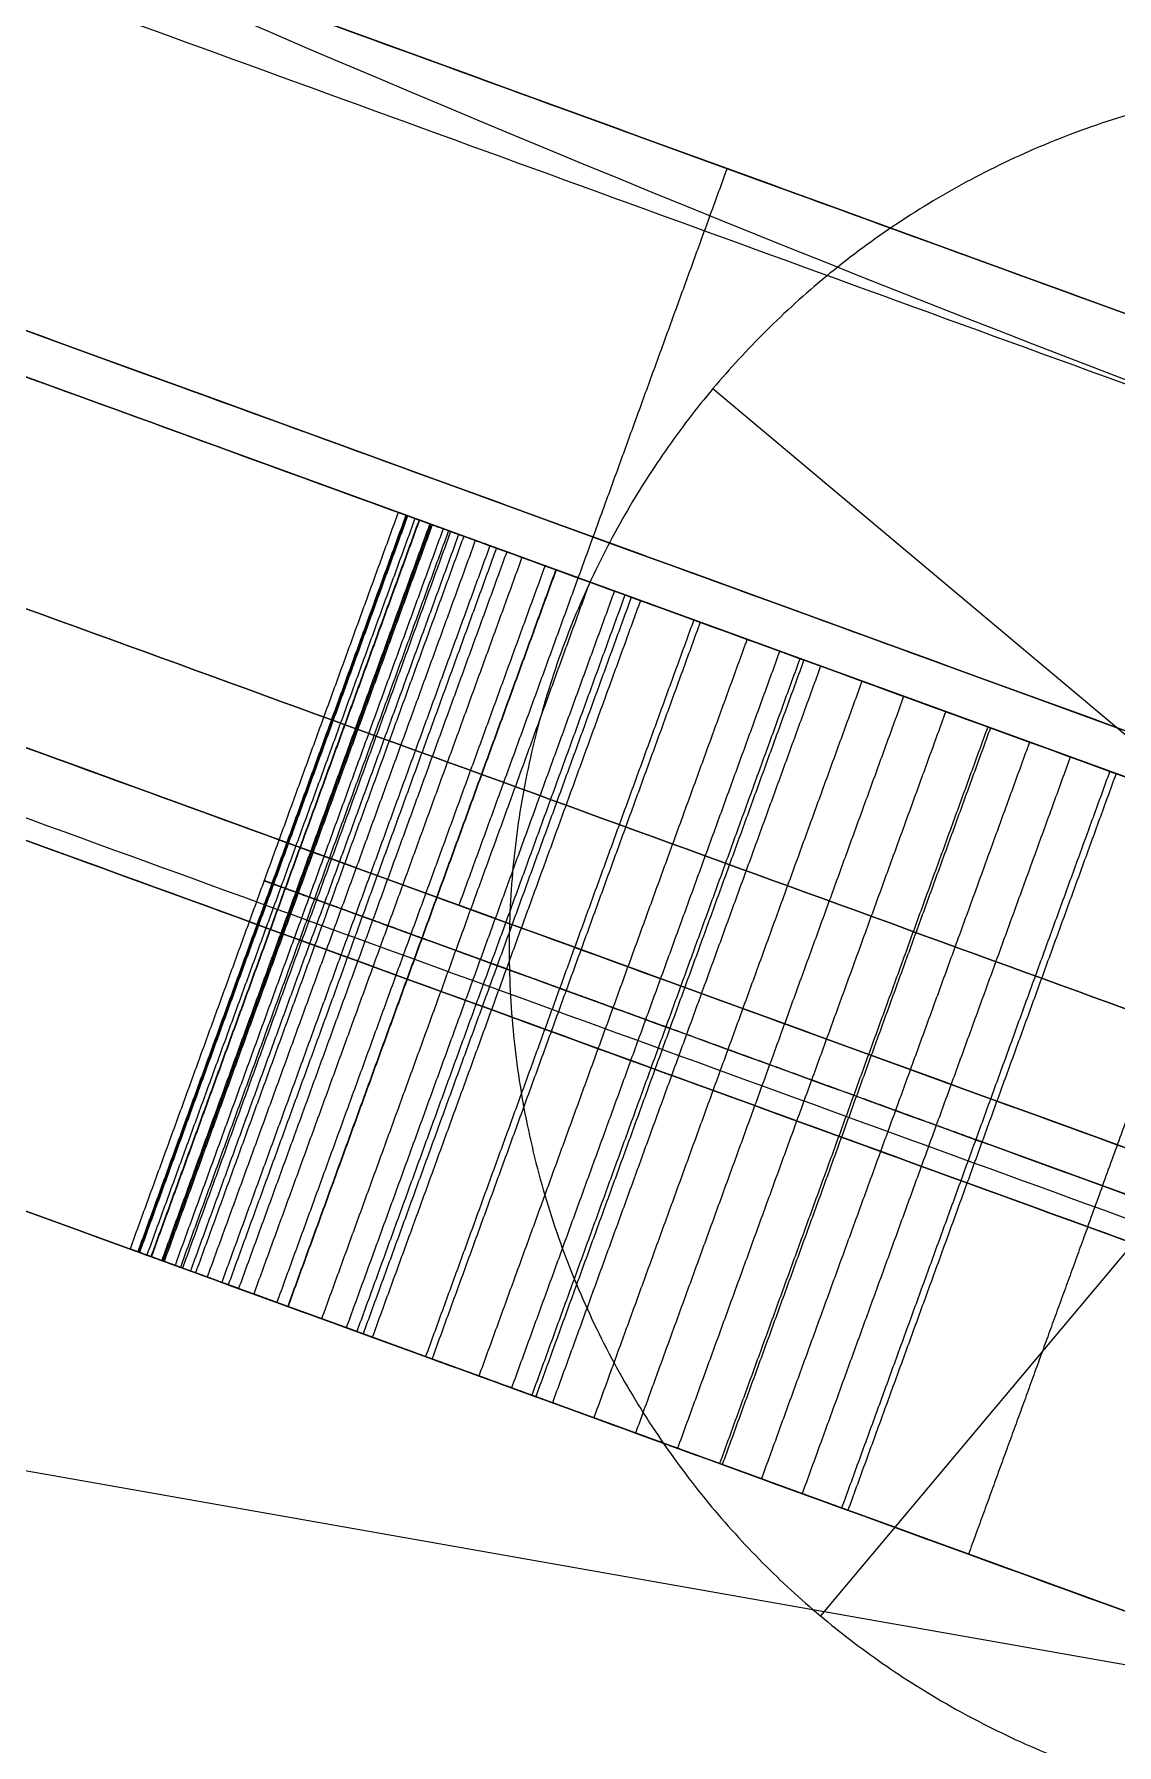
# Model space of a CAD drawing. Header units: millimetres. Extents: x -610 to 610, y -610 to 610.
# Drawn here: x -220.72 to -195.86, y -540.79 to -501.51 of the extents above; entities that cross this region are included whole.
import ezdxf

# ---------------------------------------------------------------- set-up
doc = ezdxf.new("R2010")
doc.units = ezdxf.units.MM
doc.layers.add('base', color=7, linetype='Continuous', true_color=0xffecbc)

msp = doc.modelspace()

# ---------------------------------------------------------------- linework, layer by layer
at = {"layer": 'base'}
for p, q in [((-87.926, -557.782, 106.313), (-298.294, -481.214, 106.313)), ((-79.799, -579.895, 106.313), (-318.734, -492.93, 106.313)), ((-205.133, -509.65, -13.034), (-190.962, -521.541, -13.034)), ((-205.133, -509.65, -31.034), (-190.962, -521.541, -31.034)), ((-190.777, -523.655, -13.034), (-202.668, -537.826, -13.034)), ((-190.777, -523.655, -31.034), (-202.668, -537.826, -31.034)), ((-198.088, -526.199, 244.966), (-198.088, -526.199, 200.827)), ((-198.088, -526.199, 41.798), (-198.088, -526.199, 0.966)), ((-199.266, -536.412, 11.798), (-199.266, -536.412, 125.45)), ((-199.266, -536.412, 176.879), (-199.266, -536.412, 200.827))]:
    msp.add_line(p, q, dxfattribs=at)
at = {"layer": 'base', "extrusion": (0, 0, -1)}
for centre, radius in [((0, 0, 3.534), 610), ((0, 0, 4.534), 610), ((0, 0, -2.476), 607.51), ((0, 0, 10.545), 607.51), ((0, 0, -4.966), 601.5), ((0, 0, 13.034), 601.5)]:
    msp.add_circle(centre, radius, dxfattribs=at)
at = {"layer": 'base'}
for centre, radius in [((0, 0, 249.466), 610), ((0, 0, 250.466), 610), ((0, 0, 243.455), 607.51), ((0, 0, 256.476), 607.51), ((0, 0, 240.966), 601.5), ((0, 0, 258.966), 601.5)]:
    msp.add_circle(centre, radius, dxfattribs=at)
for points, weights, degree, knots in [([(-495.198, -356.201, -4.034), (-851.399, 138.996, -4.034), (-356.201, 495.198, -4.034), (138.996, 851.399, -4.034), (495.198, 356.201, -4.034), (851.399, -138.996, -4.034), (356.201, -495.198, -4.034), (-138.996, -851.399, -4.034), (-495.198, -356.201, -4.034)], [1, 0.707106781187, 1, 0.707106781187, 1, 0.707106781187, 1, 0.707106781187, 1], 2, [0, 0, 0, 958.185759, 958.185759, 1916.371519, 1916.371519, 2874.557278, 2874.557278, 3832.743037, 3832.743037, 3832.743037]), ([(-610, 0, 249.966), (-610, -610, 249.966), (0, -610, 249.966), (610, -610, 249.966), (610, 0, 249.966), (610, 610, 249.966), (0, 610, 249.966), (-610, 610, 249.966), (-610, 0, 249.966)], [1, 0.707106781187, 1, 0.707106781187, 1, 0.707106781187, 1, 0.707106781187, 1], 2, [0, 0, 0, 958.185759, 958.185759, 1916.371519, 1916.371519, 2874.557278, 2874.557278, 3832.743037, 3832.743037, 3832.743037]), ([(32.649, -544.756, 240.966), (-510.363, -577.301, 240.966), (-544.649, -34.396, 240.966), (-578.935, 508.509, 240.966), (-36.142, 544.535, 240.966), (506.65, 580.562, 240.966), (544.417, 37.888, 240.966), (582.184, -504.785, 240.966), (39.634, -544.292, 240.966)], [1, 0.708239625255, 1, 0.708239625255, 1, 0.708239625255, 1, 0.708239625255, 1], 2, [654.018286, 654.018286, 654.018286, 1509.504571, 1509.504571, 2364.990855, 2364.990855, 3220.47714, 3220.47714, 4075.963425, 4075.963425, 4075.963425]), ([(32.649, -544.756, 244.966), (-510.363, -577.301, 244.966), (-544.649, -34.396, 244.966), (-578.935, 508.509, 244.966), (-36.142, 544.535, 244.966), (506.65, 580.562, 244.966), (544.417, 37.888, 244.966), (582.184, -504.785, 244.966), (39.634, -544.292, 244.966)], [1, 0.708239625255, 1, 0.708239625255, 1, 0.708239625255, 1, 0.708239625255, 1], 2, [654.018286, 654.018286, 654.018286, 1509.504571, 1509.504571, 2364.990855, 2364.990855, 3220.47714, 3220.47714, 4075.963425, 4075.963425, 4075.963425]), ([(32.649, -544.756, 242.966), (-510.363, -577.301, 242.966), (-544.649, -34.396, 242.966), (-578.935, 508.509, 242.966), (-36.142, 544.535, 242.966), (506.65, 580.562, 242.966), (544.417, 37.888, 242.966), (582.184, -504.785, 242.966), (39.634, -544.292, 242.966)], [1, 0.708239625255, 1, 0.708239625255, 1, 0.708239625255, 1, 0.708239625255, 1], 2, [654.018286, 654.018286, 654.018286, 1509.504571, 1509.504571, 2364.990855, 2364.990855, 3220.47714, 3220.47714, 4075.963425, 4075.963425, 4075.963425]), ([(-176.957, -507.185, -13.034), (-161.636, -520.04, -13.034), (-174.492, -535.361, -13.034), (-187.347, -550.682, -13.034), (-202.668, -537.826, -13.034), (-217.989, -524.971, -13.034), (-205.133, -509.65, -13.034), (-192.278, -494.329, -13.034), (-176.957, -507.185, -13.034)], [1, 0.707106781187, 1, 0.707106781187, 1, 0.707106781187, 1, 0.707106781187, 1], 2, [0, 0, 0, 31.415927, 31.415927, 62.831853, 62.831853, 94.24778, 94.24778, 125.663706, 125.663706, 125.663706]), ([(-176.957, -507.185, -31.034), (-161.636, -520.04, -31.034), (-174.492, -535.361, -31.034), (-187.347, -550.682, -31.034), (-202.668, -537.826, -31.034), (-217.989, -524.971, -31.034), (-205.133, -509.65, -31.034), (-192.278, -494.329, -31.034), (-176.957, -507.185, -31.034)], [1, 0.707106781187, 1, 0.707106781187, 1, 0.707106781187, 1, 0.707106781187, 1], 2, [0, 0, 0, 31.415927, 31.415927, 62.831853, 62.831853, 94.24778, 94.24778, 125.663706, 125.663706, 125.663706]), ([(-176.957, -507.185, -22.034), (-161.636, -520.04, -22.034), (-174.492, -535.361, -22.034), (-187.347, -550.682, -22.034), (-202.668, -537.826, -22.034), (-217.989, -524.971, -22.034), (-205.133, -509.65, -22.034), (-192.278, -494.329, -22.034), (-176.957, -507.185, -22.034)], [1, 0.707106781187, 1, 0.707106781187, 1, 0.707106781187, 1, 0.707106781187, 1], 2, [0, 0, 0, 31.415927, 31.415927, 62.831853, 62.831853, 94.24778, 94.24778, 125.663706, 125.663706, 125.663706]), ([(-195.879, -518.49, 123.544), (-195.927, -518.472, 123.529), (-195.975, -518.455, 123.514), (-196.023, -518.437, 123.5), (-196.322, -518.329, 123.412), (-196.624, -518.218, 123.34), (-196.929, -518.107, 123.284), (-197.239, -517.995, 123.226), (-197.552, -517.881, 123.185), (-197.866, -517.767, 123.159), (-198.185, -517.651, 123.132), (-198.505, -517.534, 123.122), (-198.825, -517.418, 123.128), (-199.147, -517.3, 123.134), (-199.47, -517.183, 123.155), (-199.791, -517.066, 123.192), (-200.114, -516.948, 123.228), (-200.436, -516.831, 123.28), (-200.755, -516.715, 123.345), (-201.077, -516.598, 123.411), (-201.397, -516.482, 123.491), (-201.713, -516.366, 123.584), (-202.033, -516.25, 123.678), (-202.35, -516.134, 123.786), (-202.663, -516.021, 123.905), (-202.981, -515.905, 124.027), (-203.294, -515.791, 124.162), (-203.602, -515.679, 124.308), (-204.234, -515.449, 124.608), (-204.844, -515.227, 124.959), (-205.428, -515.014, 125.354), (-206.034, -514.794, 125.764), (-206.611, -514.584, 126.222), (-207.154, -514.386, 126.721), (-207.72, -514.18, 127.243), (-208.248, -513.988, 127.81), (-208.734, -513.811, 128.416), (-209.24, -513.627, 129.048), (-209.699, -513.46, 129.723), (-210.106, -513.312, 130.432), (-210.53, -513.157, 131.173), (-210.898, -513.023, 131.951), (-211.205, -512.911, 132.754), (-211.365, -512.853, 133.171), (-211.508, -512.801, 133.595), (-211.635, -512.755, 134.025), (-211.765, -512.708, 134.466), (-211.879, -512.666, 134.912), (-211.975, -512.631, 135.363), (-212.176, -512.558, 136.305), (-212.303, -512.512, 137.264), (-212.36, -512.491, 138.227), (-212.435, -512.464, 139.47), (-211.93, -512.648, 140.593), (-210.973, -512.996, 141.31)], [1, 1, 1, 1, 1, 1, 1, 1, 1, 1, 1, 1, 1, 1, 1, 1, 1, 1, 1, 1, 1, 1, 1, 1, 1, 1, 1, 1, 1, 1, 1, 1, 1, 1, 1, 1, 1, 1, 1, 1, 1, 1, 1, 1, 1, 1, 1, 1, 1, 1, 1, 1, 0.915105733995, 0.915105733995, 1], 3, [-2362.55134, -2362.55134, -2362.55134, -2362.55134, -2362.391224, -2362.391224, -2362.391224, -2361.402612, -2361.402612, -2361.402612, -2360.398079, -2360.398079, -2360.398079, -2359.376892, -2359.376892, -2359.376892, -2358.346149, -2358.346149, -2358.346149, -2357.308945, -2357.308945, -2357.308945, -2356.261251, -2356.261251, -2356.261251, -2355.199976, -2355.199976, -2355.199976, -2354.122747, -2354.122747, -2354.122747, -2351.913383, -2351.913383, -2351.913383, -2349.621842, -2349.621842, -2349.621842, -2347.232754, -2347.232754, -2347.232754, -2344.740477, -2344.740477, -2344.740477, -2342.137522, -2342.137522, -2342.137522, -2340.786995, -2340.786995, -2340.786995, -2339.400182, -2339.400182, -2339.400182, -2336.503811, -2336.503811, -2336.503811, -2332.932579, -2332.932579, -2332.932579, -2332.932579]), ([(-198.957, -526.947, 123.544), (-199.005, -526.93, 123.529), (-199.053, -526.912, 123.514), (-199.101, -526.894, 123.5), (-199.4, -526.786, 123.412), (-199.703, -526.676, 123.34), (-200.008, -526.565, 123.284), (-200.318, -526.452, 123.226), (-200.63, -526.338, 123.185), (-200.944, -526.224, 123.159), (-201.263, -526.108, 123.132), (-201.583, -525.991, 123.122), (-201.903, -525.875, 123.128), (-202.226, -525.757, 123.134), (-202.548, -525.64, 123.155), (-202.869, -525.523, 123.192), (-203.192, -525.406, 123.228), (-203.514, -525.289, 123.28), (-203.833, -525.172, 123.345), (-204.155, -525.055, 123.411), (-204.475, -524.939, 123.491), (-204.791, -524.824, 123.584), (-205.112, -524.707, 123.678), (-205.428, -524.592, 123.786), (-205.741, -524.478, 123.905), (-206.059, -524.362, 124.027), (-206.372, -524.248, 124.162), (-206.68, -524.136, 124.308), (-207.312, -523.906, 124.608), (-207.922, -523.684, 124.959), (-208.507, -523.471, 125.354), (-209.112, -523.251, 125.764), (-209.689, -523.041, 126.222), (-210.232, -522.843, 126.721), (-210.798, -522.637, 127.243), (-211.326, -522.445, 127.81), (-211.812, -522.268, 128.416), (-212.318, -522.084, 129.048), (-212.777, -521.917, 129.723), (-213.184, -521.769, 130.432), (-213.609, -521.614, 131.173), (-213.976, -521.48, 131.951), (-214.284, -521.369, 132.754), (-214.443, -521.311, 133.171), (-214.586, -521.258, 133.595), (-214.713, -521.212, 134.025), (-214.844, -521.165, 134.466), (-214.957, -521.124, 134.912), (-215.053, -521.089, 135.363), (-215.254, -521.015, 136.305), (-215.381, -520.969, 137.264), (-215.439, -520.948, 138.227), (-215.513, -520.921, 139.47), (-215.008, -521.105, 140.593), (-214.052, -521.453, 141.31)], [1, 1, 1, 1, 1, 1, 1, 1, 1, 1, 1, 1, 1, 1, 1, 1, 1, 1, 1, 1, 1, 1, 1, 1, 1, 1, 1, 1, 1, 1, 1, 1, 1, 1, 1, 1, 1, 1, 1, 1, 1, 1, 1, 1, 1, 1, 1, 1, 1, 1, 1, 1, 0.915105733995, 0.915105733995, 1], 3, [-2362.55134, -2362.55134, -2362.55134, -2362.55134, -2362.391224, -2362.391224, -2362.391224, -2361.402612, -2361.402612, -2361.402612, -2360.398079, -2360.398079, -2360.398079, -2359.376892, -2359.376892, -2359.376892, -2358.346149, -2358.346149, -2358.346149, -2357.308945, -2357.308945, -2357.308945, -2356.261251, -2356.261251, -2356.261251, -2355.199976, -2355.199976, -2355.199976, -2354.122747, -2354.122747, -2354.122747, -2351.913383, -2351.913383, -2351.913383, -2349.621842, -2349.621842, -2349.621842, -2347.232754, -2347.232754, -2347.232754, -2344.740477, -2344.740477, -2344.740477, -2342.137522, -2342.137522, -2342.137522, -2340.786995, -2340.786995, -2340.786995, -2339.400182, -2339.400182, -2339.400182, -2336.503811, -2336.503811, -2336.503811, -2332.932579, -2332.932579, -2332.932579, -2332.932579]), ([(-202.035, -535.404, 123.544), (-202.083, -535.387, 123.529), (-202.131, -535.369, 123.514), (-202.18, -535.352, 123.5), (-202.478, -535.243, 123.412), (-202.781, -535.133, 123.34), (-203.086, -535.022, 123.284), (-203.396, -534.909, 123.226), (-203.708, -534.795, 123.185), (-204.022, -534.681, 123.159), (-204.341, -534.565, 123.132), (-204.661, -534.449, 123.122), (-204.981, -534.332, 123.128), (-205.304, -534.215, 123.134), (-205.626, -534.097, 123.155), (-205.947, -533.98, 123.192), (-206.27, -533.863, 123.228), (-206.592, -533.746, 123.28), (-206.911, -533.63, 123.345), (-207.233, -533.512, 123.411), (-207.553, -533.396, 123.491), (-207.869, -533.281, 123.584), (-208.19, -533.164, 123.678), (-208.507, -533.049, 123.786), (-208.819, -532.935, 123.905), (-209.137, -532.819, 124.027), (-209.45, -532.706, 124.162), (-209.758, -532.593, 124.308), (-210.39, -532.363, 124.608), (-211.001, -532.141, 124.959), (-211.585, -531.929, 125.354), (-212.19, -531.708, 125.764), (-212.768, -531.498, 126.222), (-213.31, -531.3, 126.721), (-213.876, -531.095, 127.243), (-214.405, -530.902, 127.81), (-214.89, -530.726, 128.416), (-215.396, -530.541, 129.048), (-215.855, -530.374, 129.723), (-216.262, -530.226, 130.432), (-216.687, -530.072, 131.173), (-217.054, -529.938, 131.951), (-217.362, -529.826, 132.754), (-217.521, -529.768, 133.171), (-217.664, -529.716, 133.595), (-217.791, -529.67, 134.025), (-217.922, -529.622, 134.466), (-218.035, -529.581, 134.912), (-218.131, -529.546, 135.363), (-218.332, -529.473, 136.305), (-218.459, -529.426, 137.264), (-218.517, -529.405, 138.227), (-218.591, -529.378, 139.47), (-218.086, -529.562, 140.593), (-217.13, -529.91, 141.31)], [1, 1, 1, 1, 1, 1, 1, 1, 1, 1, 1, 1, 1, 1, 1, 1, 1, 1, 1, 1, 1, 1, 1, 1, 1, 1, 1, 1, 1, 1, 1, 1, 1, 1, 1, 1, 1, 1, 1, 1, 1, 1, 1, 1, 1, 1, 1, 1, 1, 1, 1, 1, 0.915105733995, 0.915105733995, 1], 3, [-2362.55134, -2362.55134, -2362.55134, -2362.55134, -2362.391224, -2362.391224, -2362.391224, -2361.402612, -2361.402612, -2361.402612, -2360.398079, -2360.398079, -2360.398079, -2359.376892, -2359.376892, -2359.376892, -2358.346149, -2358.346149, -2358.346149, -2357.308945, -2357.308945, -2357.308945, -2356.261251, -2356.261251, -2356.261251, -2355.199976, -2355.199976, -2355.199976, -2354.122747, -2354.122747, -2354.122747, -2351.913383, -2351.913383, -2351.913383, -2349.621842, -2349.621842, -2349.621842, -2347.232754, -2347.232754, -2347.232754, -2344.740477, -2344.740477, -2344.740477, -2342.137522, -2342.137522, -2342.137522, -2340.786995, -2340.786995, -2340.786995, -2339.400182, -2339.400182, -2339.400182, -2336.503811, -2336.503811, -2336.503811, -2332.932579, -2332.932579, -2332.932579, -2332.932579])]:
    msp.add_rational_spline(points, weights, degree=degree, knots=knots, dxfattribs=at)
for points, degree in [([(-20.662, -571.622, 244.966), (-204.811, -504.597, 244.966), (-388.959, -437.573, 244.966)], 2), ([(-373.304, -444.886, 4.966), (-186.652, -512.822, 4.966), (0, -580.758, 4.966)], 2), ([(-373.304, -444.886, 0.966), (-186.652, -512.822, 0.966), (0, -580.758, 0.966)], 2), ([(-373.304, -444.886, 2.966), (-186.652, -512.822, 2.966), (0, -580.758, 2.966)], 2), ([(-23.74, -580.079, 244.966), (-207.889, -513.054, 244.966), (-392.037, -446.03, 244.966)], 2), ([(-363.201, -446.948, 0.966), (-186.021, -511.436, 0.966), (-8.84, -575.925, 0.966)], 2), ([(-26.819, -588.536, 244.966), (-210.967, -521.512, 244.966), (-395.115, -454.487, 244.966)], 2), ([(-366.279, -455.405, 0.966), (-189.099, -519.893, 0.966), (-11.918, -584.382, 0.966)], 2), ([(-2.052, -599.166, 4.966), (-192.808, -529.736, 4.966), (-383.564, -460.307, 4.966)], 2), ([(-2.052, -599.166, 0.966), (-192.808, -529.736, 0.966), (-383.564, -460.307, 0.966)], 2), ([(-2.052, -599.166, 2.966), (-192.808, -529.736, 2.966), (-383.564, -460.307, 2.966)], 2), ([(-369.357, -463.862, 0.966), (-192.177, -528.351, 0.966), (-14.996, -592.839, 0.966)], 2), ([(-87.607, -547.256, 41.798), (-155.662, -522.486, 41.798), (-223.717, -497.716, 41.798), (-291.773, -472.946, 41.798)], 3), ([(-291.773, -472.946, 200.827), (-223.717, -497.716, 200.827), (-155.662, -522.486, 200.827), (-87.607, -547.256, 200.827)], 3), ([(-90.685, -555.713, 41.798), (-158.74, -530.943, 41.798), (-226.796, -506.173, 41.798), (-294.851, -481.403, 41.798)], 3), ([(-294.851, -481.403, 200.827), (-226.796, -506.173, 200.827), (-158.74, -530.943, 200.827), (-90.685, -555.713, 200.827)], 3), ([(-292.844, -483.198, 26.998), (-193.11, -519.498, 26.998), (-93.376, -555.798, 26.998)], 2), ([(-93.376, -555.798, 185.627), (-193.11, -519.498, 185.627), (-292.844, -483.198, 185.627)], 2), ([(-310.359, -487.464, 200.827), (-196.53, -528.895, 200.827), (-82.701, -570.325, 200.827)], 2), ([(-82.701, -570.325, 11.798), (-196.53, -528.895, 11.798), (-310.359, -487.464, 11.798)], 2), ([(-294.554, -487.896, 26.998), (-194.82, -524.196, 26.998), (-95.086, -560.496, 26.998)], 2), ([(-95.086, -560.496, 185.627), (-194.82, -524.196, 185.627), (-294.554, -487.896, 185.627)], 2), ([(-93.763, -564.17, 41.798), (-161.818, -539.4, 41.798), (-229.874, -514.63, 41.798), (-297.929, -489.86, 41.798)], 3), ([(-297.929, -489.86, 200.827), (-229.874, -514.63, 200.827), (-161.818, -539.4, 200.827), (-93.763, -564.17, 200.827)], 3), ([(-296.264, -492.594, 26.998), (-196.53, -528.895, 26.998), (-96.796, -565.195, 26.998)], 2), ([(-96.796, -565.195, 185.627), (-196.53, -528.895, 185.627), (-296.264, -492.594, 185.627)], 2), ([(-85.437, -577.843, 200.827), (-199.266, -536.412, 200.827), (-313.095, -494.982, 200.827)], 2), ([(-313.095, -494.982, 11.798), (-199.266, -536.412, 11.798), (-85.437, -577.843, 11.798)], 2), ([(-204.811, -504.597, 244.966), (-207.889, -513.054, 244.966), (-210.967, -521.512, 244.966)], 2), ([(-205.133, -509.65, -13.034), (-205.133, -509.65, -22.034), (-205.133, -509.65, -31.034)], 2), ([(-212.36, -512.491, 138.227), (-215.439, -520.948, 138.227), (-218.517, -529.405, 138.227)], 2), ([(-212.183, -512.556, 158.005), (-215.261, -521.013, 158.005), (-218.339, -529.47, 158.005)], 2), ([(-212.172, -512.56, 157.474), (-215.25, -521.017, 157.474), (-218.328, -529.474, 157.474)], 2), ([(-212.158, -512.565, 159.074), (-215.236, -521.022, 159.074), (-218.314, -529.479, 159.074)], 2), ([(-212.144, -512.57, 156.939), (-215.222, -521.027, 156.939), (-218.3, -529.484, 156.939)], 2), ([(-211.975, -512.631, 135.363), (-215.053, -521.089, 135.363), (-218.131, -529.546, 135.363)], 2), ([(-211.881, -512.665, 161.253), (-214.959, -521.123, 161.253), (-218.038, -529.58, 161.253)], 2), ([(-211.873, -512.669, 154.928), (-214.951, -521.126, 154.928), (-218.029, -529.583, 154.928)], 2), ([(-211.635, -512.755, 134.025), (-214.713, -521.212, 134.025), (-217.791, -529.67, 134.025)], 2), ([(-211.608, -512.765, 162.351), (-214.686, -521.222, 162.351), (-217.764, -529.679, 162.351)], 2), ([(-211.578, -512.776, 153.785), (-214.656, -521.233, 153.785), (-217.734, -529.69, 153.785)], 2), ([(-211.328, -512.867, 163.185), (-214.406, -521.324, 163.185), (-217.484, -529.781, 163.185)], 2), ([(-211.205, -512.911, 132.754), (-214.284, -521.369, 132.754), (-217.362, -529.826, 132.754)], 2), ([(-211.156, -512.929, 152.64), (-214.234, -521.387, 152.64), (-217.313, -529.844, 152.64)], 2), ([(-210.973, -512.996, 141.31), (-214.052, -521.453, 141.31), (-217.13, -529.91, 141.31)], 2), ([(-210.856, -513.039, 164.261), (-213.934, -521.496, 164.261), (-217.013, -529.953, 164.261)], 2), ([(-210.59, -513.135, 151.514), (-213.668, -521.593, 151.514), (-216.746, -530.05, 151.514)], 2), ([(-210.256, -513.257, 165.303), (-213.334, -521.714, 165.303), (-216.412, -530.171, 165.303)], 2), ([(-210.106, -513.312, 130.432), (-213.184, -521.769, 130.432), (-216.262, -530.226, 130.432)], 2), ([(-210.973, -512.996, 141.31), (-208.331, -513.958, 142.934), (-205.688, -514.919, 144.558), (-203.046, -515.881, 146.181)], 3), ([(-209.869, -513.398, 150.435), (-212.947, -521.855, 150.435), (-216.025, -530.312, 150.435)], 2), ([(-209.52, -513.525, 166.285), (-212.599, -521.982, 166.285), (-215.677, -530.439, 166.285)], 2), ([(-208.99, -513.718, 149.435), (-212.069, -522.175, 149.435), (-215.147, -530.632, 149.435)], 2), ([(-208.742, -513.808, 167.097), (-211.82, -522.265, 167.097), (-214.898, -530.723, 167.097)], 2), ([(-208.734, -513.811, 128.416), (-211.812, -522.268, 128.416), (-214.89, -530.726, 128.416)], 2), ([(-207.963, -514.092, 148.539), (-211.041, -522.549, 148.539), (-214.119, -531.006, 148.539)], 2), ([(-208.742, -513.808, 167.097), (-202.09, -516.229, 171.26), (-195.438, -518.65, 175.422), (-188.785, -521.072, 179.585)], 3), ([(-207.397, -514.298, 148.138), (-210.475, -522.755, 148.138), (-213.553, -531.212, 148.138)], 2), ([(-207.154, -514.386, 126.721), (-210.232, -522.843, 126.721), (-213.31, -531.3, 126.721)], 2), ([(-207.01, -514.439, 143.746), (-210.088, -522.896, 143.746), (-213.166, -531.353, 143.746)], 2), ([(-206.799, -514.515, 147.768), (-209.877, -522.973, 147.768), (-212.955, -531.43, 147.768)], 2), ([(-205.574, -514.961, 147.148), (-208.653, -523.418, 147.148), (-211.731, -531.875, 147.148)], 2), ([(-205.428, -515.014, 125.354), (-208.507, -523.471, 125.354), (-211.585, -531.929, 125.354)], 2), ([(-204.351, -515.406, 146.646), (-207.429, -523.863, 146.646), (-210.508, -532.321, 146.646)], 2), ([(-203.602, -515.679, 124.308), (-206.68, -524.136, 124.308), (-209.758, -532.593, 124.308)], 2), ([(-203.137, -515.848, 146.212), (-206.215, -524.305, 146.212), (-209.293, -532.763, 146.212)], 2), ([(-203.046, -515.881, 146.181), (-206.124, -524.339, 146.181), (-209.202, -532.796, 146.181)], 2), ([(-202.663, -516.021, 123.905), (-205.741, -524.478, 123.905), (-208.819, -532.935, 123.905)], 2), ([(-201.713, -516.366, 123.584), (-204.791, -524.824, 123.584), (-207.869, -533.281, 123.584)], 2), ([(-200.755, -516.715, 123.345), (-203.833, -525.172, 123.345), (-206.911, -533.63, 123.345)], 2), ([(-199.791, -517.066, 123.192), (-202.869, -525.523, 123.192), (-205.947, -533.98, 123.192)], 2), ([(-198.825, -517.418, 123.128), (-201.903, -525.875, 123.128), (-204.981, -534.332, 123.128)], 2), ([(-198.764, -517.44, 173.341), (-201.842, -525.897, 173.341), (-204.92, -534.354, 173.341)], 2), ([(-197.866, -517.767, 123.159), (-200.944, -526.224, 123.159), (-204.022, -534.681, 123.159)], 2), ([(-196.929, -518.107, 123.284), (-200.008, -526.565, 123.284), (-203.086, -535.022, 123.284)], 2), ([(-196.023, -518.437, 123.5), (-199.101, -526.894, 123.5), (-202.18, -535.352, 123.5)], 2), ([(-195.879, -518.49, 123.544), (-198.957, -526.947, 123.544), (-202.035, -535.404, 123.544)], 2), ([(-171.646, -527.31, 140.228), (-179.723, -524.37, 134.666), (-187.801, -521.43, 129.105), (-195.879, -518.49, 123.544)], 3), ([(-196.53, -528.895, 26.998), (-194.82, -524.196, 26.998), (-193.11, -519.498, 26.998)], 2), ([(-196.53, -528.895, 185.627), (-194.82, -524.196, 185.627), (-193.11, -519.498, 185.627)], 2), ([(-297.979, -520.904, 240.966), (-98.065, -556.154, 240.966), (101.849, -591.404, 240.966)], 2), ([(-297.979, -520.904, 244.966), (-98.065, -556.154, 244.966), (101.849, -591.404, 244.966)], 2), ([(-297.979, -520.904, 242.966), (-98.065, -556.154, 242.966), (101.849, -591.404, 242.966)], 2), ([(-214.052, -521.453, 141.31), (-211.409, -522.415, 142.934), (-208.766, -523.377, 144.558), (-206.124, -524.339, 146.181)], 3), ([(-211.82, -522.265, 167.097), (-205.168, -524.687, 171.26), (-198.516, -527.108, 175.422), (-191.864, -529.529, 179.585)], 3), ([(-174.724, -535.767, 140.228), (-182.802, -532.827, 134.666), (-190.879, -529.887, 129.105), (-198.957, -526.947, 123.544)], 3), ([(-196.53, -528.895, 200.827), (-197.898, -532.653, 200.827), (-199.266, -536.412, 200.827)], 2), ([(-196.53, -528.895, 11.798), (-197.898, -532.653, 11.798), (-199.266, -536.412, 11.798)], 2), ([(-217.13, -529.91, 141.31), (-214.487, -530.872, 142.934), (-211.845, -531.834, 144.558), (-209.202, -532.796, 146.181)], 3), ([(-214.898, -530.723, 167.097), (-208.246, -533.144, 171.26), (-201.594, -535.565, 175.422), (-194.942, -537.986, 179.585)], 3), ([(-177.802, -544.224, 140.228), (-185.88, -541.284, 134.666), (-193.957, -538.344, 129.105), (-202.035, -535.404, 123.544)], 3), ([(-202.668, -537.826, -13.034), (-202.668, -537.826, -22.034), (-202.668, -537.826, -31.034)], 2)]:
    msp.add_open_spline(points, degree=degree, dxfattribs=at)
for points in [[(-203.046, -515.881, 146.181), (-203.076, -515.87, 146.192), (-203.107, -515.859, 146.202), (-203.137, -515.848, 146.212), (-203.543, -515.7, 146.352), (-203.949, -515.553, 146.495), (-204.351, -515.406, 146.646), (-204.763, -515.256, 146.802), (-205.172, -515.107, 146.967), (-205.574, -514.961, 147.148), (-205.991, -514.809, 147.335), (-206.401, -514.66, 147.539), (-206.799, -514.515, 147.768), (-207.002, -514.441, 147.885), (-207.201, -514.369, 148.008), (-207.397, -514.298, 148.138), (-207.59, -514.227, 148.265), (-207.778, -514.159, 148.399), (-207.963, -514.092, 148.539), (-208.323, -513.96, 148.814), (-208.667, -513.835, 149.112), (-208.99, -513.718, 149.435), (-209.304, -513.604, 149.747), (-209.597, -513.497, 150.081), (-209.869, -513.398, 150.435), (-210.131, -513.303, 150.777), (-210.372, -513.215, 151.138), (-210.59, -513.135, 151.514), (-210.8, -513.059, 151.876), (-210.989, -512.99, 152.253), (-211.156, -512.929, 152.64), (-211.317, -512.871, 153.012), (-211.457, -512.82, 153.395), (-211.578, -512.776, 153.785), (-211.694, -512.734, 154.16), (-211.792, -512.698, 154.542), (-211.873, -512.669, 154.928), (-212.011, -512.618, 155.59), (-212.099, -512.586, 156.263), (-212.144, -512.57, 156.939), (-212.156, -512.565, 157.117), (-212.165, -512.562, 157.295), (-212.172, -512.56, 157.474), (-212.178, -512.557, 157.651), (-212.182, -512.556, 157.828), (-212.183, -512.556, 158.005), (-212.185, -512.555, 158.362), (-212.177, -512.558, 158.718), (-212.158, -512.565, 159.074), (-212.117, -512.58, 159.806), (-212.028, -512.612, 160.536), (-211.881, -512.665, 161.253), (-211.806, -512.693, 161.623), (-211.715, -512.726, 161.99), (-211.608, -512.765, 162.351), (-211.524, -512.795, 162.632), (-211.431, -512.829, 162.911), (-211.328, -512.867, 163.185), (-211.189, -512.917, 163.552), (-211.032, -512.975, 163.912), (-210.856, -513.039, 164.261), (-210.676, -513.104, 164.621), (-210.475, -513.177, 164.969), (-210.256, -513.257, 165.303), (-210.031, -513.339, 165.646), (-209.785, -513.428, 165.974), (-209.52, -513.525, 166.285), (-209.276, -513.614, 166.571), (-209.016, -513.708, 166.843), (-208.742, -513.808, 167.097)], [(-206.124, -524.339, 146.181), (-206.154, -524.327, 146.192), (-206.185, -524.316, 146.202), (-206.215, -524.305, 146.212), (-206.622, -524.157, 146.352), (-207.027, -524.01, 146.495), (-207.429, -523.863, 146.646), (-207.841, -523.713, 146.802), (-208.25, -523.565, 146.967), (-208.653, -523.418, 147.148), (-209.069, -523.267, 147.335), (-209.479, -523.117, 147.539), (-209.877, -522.973, 147.768), (-210.08, -522.899, 147.885), (-210.28, -522.826, 148.008), (-210.475, -522.755, 148.138), (-210.668, -522.685, 148.265), (-210.857, -522.616, 148.399), (-211.041, -522.549, 148.539), (-211.401, -522.418, 148.814), (-211.745, -522.293, 149.112), (-212.069, -522.175, 149.435), (-212.382, -522.061, 149.747), (-212.676, -521.954, 150.081), (-212.947, -521.855, 150.435), (-213.209, -521.76, 150.777), (-213.45, -521.672, 151.138), (-213.668, -521.593, 151.514), (-213.879, -521.516, 151.876), (-214.067, -521.447, 152.253), (-214.234, -521.387, 152.64), (-214.395, -521.328, 153.012), (-214.535, -521.277, 153.395), (-214.656, -521.233, 153.785), (-214.772, -521.191, 154.16), (-214.87, -521.155, 154.542), (-214.951, -521.126, 154.928), (-215.089, -521.076, 155.59), (-215.177, -521.044, 156.263), (-215.222, -521.027, 156.939), (-215.234, -521.023, 157.117), (-215.243, -521.019, 157.295), (-215.25, -521.017, 157.474), (-215.256, -521.015, 157.651), (-215.26, -521.013, 157.828), (-215.261, -521.013, 158.005), (-215.264, -521.012, 158.362), (-215.255, -521.015, 158.718), (-215.236, -521.022, 159.074), (-215.195, -521.037, 159.806), (-215.106, -521.069, 160.536), (-214.959, -521.123, 161.253), (-214.884, -521.15, 161.623), (-214.793, -521.183, 161.99), (-214.686, -521.222, 162.351), (-214.603, -521.253, 162.632), (-214.509, -521.286, 162.911), (-214.406, -521.324, 163.185), (-214.267, -521.375, 163.552), (-214.11, -521.432, 163.912), (-213.934, -521.496, 164.261), (-213.754, -521.561, 164.621), (-213.554, -521.634, 164.969), (-213.334, -521.714, 165.303), (-213.109, -521.796, 165.646), (-212.863, -521.886, 165.974), (-212.599, -521.982, 166.285), (-212.354, -522.071, 166.571), (-212.094, -522.166, 166.843), (-211.82, -522.265, 167.097)], [(-209.202, -532.796, 146.181), (-209.233, -532.785, 146.192), (-209.263, -532.774, 146.202), (-209.293, -532.763, 146.212), (-209.7, -532.615, 146.352), (-210.105, -532.467, 146.495), (-210.508, -532.321, 146.646), (-210.919, -532.171, 146.802), (-211.328, -532.022, 146.967), (-211.731, -531.875, 147.148), (-212.147, -531.724, 147.335), (-212.557, -531.575, 147.539), (-212.955, -531.43, 147.768), (-213.158, -531.356, 147.885), (-213.358, -531.283, 148.008), (-213.553, -531.212, 148.138), (-213.746, -531.142, 148.265), (-213.935, -531.073, 148.399), (-214.119, -531.006, 148.539), (-214.48, -530.875, 148.814), (-214.823, -530.75, 149.112), (-215.147, -530.632, 149.435), (-215.46, -530.518, 149.747), (-215.754, -530.411, 150.081), (-216.025, -530.312, 150.435), (-216.287, -530.217, 150.777), (-216.528, -530.129, 151.138), (-216.746, -530.05, 151.514), (-216.957, -529.973, 151.876), (-217.146, -529.905, 152.253), (-217.313, -529.844, 152.64), (-217.473, -529.785, 153.012), (-217.614, -529.734, 153.395), (-217.734, -529.69, 153.785), (-217.85, -529.648, 154.16), (-217.948, -529.612, 154.542), (-218.029, -529.583, 154.928), (-218.167, -529.533, 155.59), (-218.255, -529.501, 156.263), (-218.3, -529.484, 156.939), (-218.312, -529.48, 157.117), (-218.321, -529.477, 157.295), (-218.328, -529.474, 157.474), (-218.334, -529.472, 157.651), (-218.338, -529.471, 157.828), (-218.339, -529.47, 158.005), (-218.342, -529.469, 158.362), (-218.334, -529.472, 158.718), (-218.314, -529.479, 159.074), (-218.273, -529.494, 159.806), (-218.184, -529.527, 160.536), (-218.038, -529.58, 161.253), (-217.962, -529.607, 161.623), (-217.871, -529.64, 161.99), (-217.764, -529.679, 162.351), (-217.681, -529.71, 162.632), (-217.587, -529.744, 162.911), (-217.484, -529.781, 163.185), (-217.345, -529.832, 163.552), (-217.188, -529.889, 163.912), (-217.013, -529.953, 164.261), (-216.832, -530.019, 164.621), (-216.632, -530.092, 164.969), (-216.412, -530.171, 165.303), (-216.187, -530.254, 165.646), (-215.941, -530.343, 165.974), (-215.677, -530.439, 166.285), (-215.432, -530.528, 166.571), (-215.172, -530.623, 166.843), (-214.898, -530.723, 167.097)]]:
    msp.add_open_spline(points, degree=3, knots=[-2323.190945, -2323.190945, -2323.190945, -2323.190945, -2323.088899, -2323.088899, -2323.088899, -2321.725779, -2321.725779, -2321.725779, -2320.33073, -2320.33073, -2320.33073, -2318.887038, -2318.887038, -2318.887038, -2318.150728, -2318.150728, -2318.150728, -2317.426671, -2317.426671, -2317.426671, -2316.012668, -2316.012668, -2316.012668, -2314.642625, -2314.642625, -2314.642625, -2313.31762, -2313.31762, -2313.31762, -2312.039649, -2312.039649, -2312.039649, -2310.809444, -2310.809444, -2310.809444, -2309.623081, -2309.623081, -2309.623081, -2307.589505, -2307.589505, -2307.589505, -2307.054233, -2307.054233, -2307.054233, -2306.5224, -2306.5224, -2306.5224, -2305.453222, -2305.453222, -2305.453222, -2303.252371, -2303.252371, -2303.252371, -2302.116116, -2302.116116, -2302.116116, -2301.230554, -2301.230554, -2301.230554, -2300.041962, -2300.041962, -2300.041962, -2298.819823, -2298.819823, -2298.819823, -2297.563057, -2297.563057, -2297.563057, -2296.401859, -2296.401859, -2296.401859, -2296.401859], dxfattribs=at)

doc.saveas('drawing.dxf')
